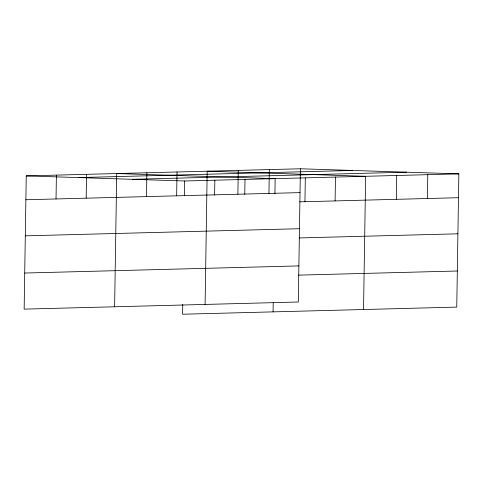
<?xml version="1.0" encoding="UTF-8"?>
<svg xmlns="http://www.w3.org/2000/svg" width="483" height="483" viewBox="0 0 483 483"><rect width="100%" height="100%" fill="white"/><g stroke="black" fill="none" stroke-linecap="round" stroke-linejoin="round"><path stroke-width="0.72" d="M300.408 168.772L26.245 175.903L24.15 309.132L298.313 302.008L300.408 168.772L458.85 173.868L456.755 307.097L182.592 314.228L182.749 304.453M56.028 198.966L56.402 175.118M86.185 198.181L86.56 174.333M114.622 306.783L116.717 173.548L275.159 178.644L274.924 193.544M146.5 196.611L146.874 172.763M176.657 195.826L177.032 171.984M184.452 195.899L184.687 180.992L458.85 173.868M205.1 304.429L207.189 171.199L365.637 176.289L363.542 309.518M214.609 195.114L214.844 180.213M237.89 194.232L238.264 170.39M244.766 194.329L245.002 179.428M268.959 193.429L269.333 169.581M273.07 311.873L273.209 302.847M304.942 201.701L305.316 177.859M335.099 200.916L335.474 177.074M396.332 199.328L396.706 175.48M427.401 198.519L427.781 174.671M78.53 177.581L352.693 170.451M132.402 179.314L406.565 172.183M25.871 199.745L300.034 192.62M299.665 201.84L458.476 197.71M25.303 235.843L299.466 228.719M299.098 237.938L457.908 233.808M24.718 273.04L298.88 265.91M298.512 275.129L457.323 270.999M26.245 175.903L184.687 180.992"/></g></svg>
